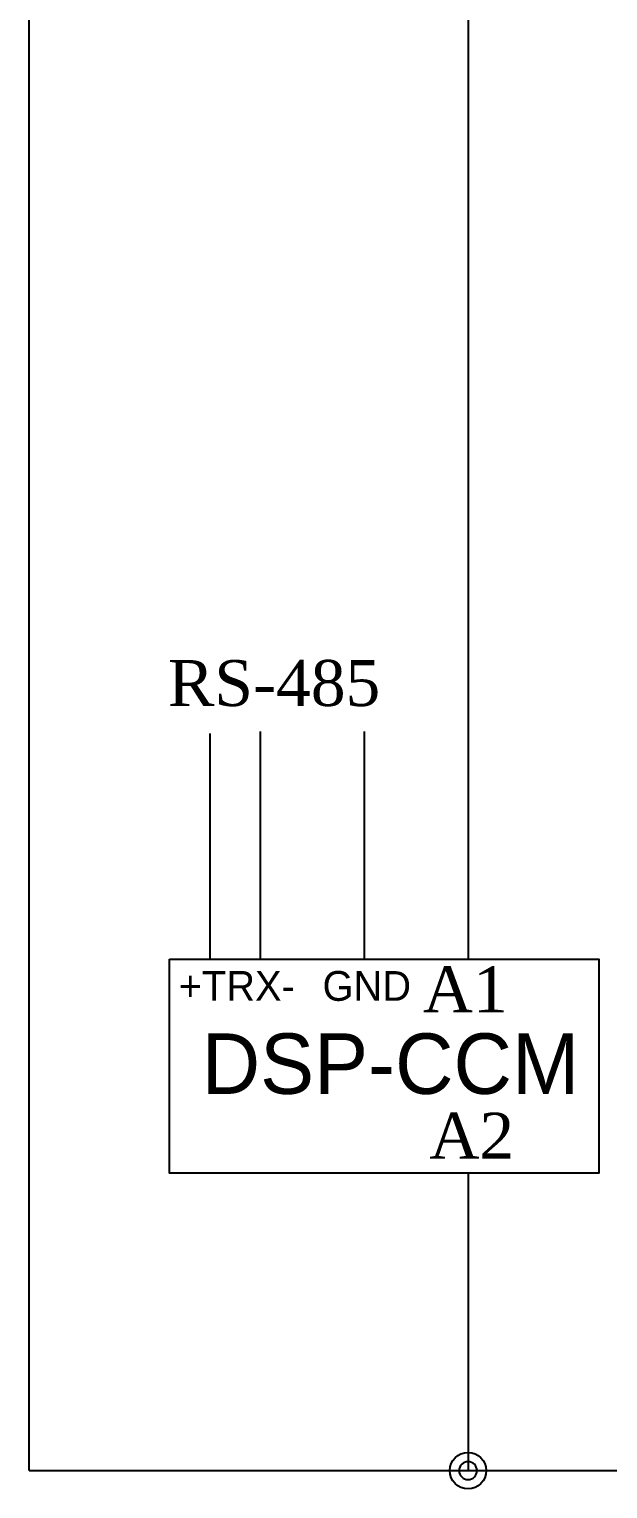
# Model space of a CAD drawing. Header units: millimetres. Extents: x 46 to 886, y 51 to 632.
# Drawn here: x 728.5 to 753, y 445.9 to 507.9 of the extents above; entities that cross this region are included whole.
import ezdxf

# ---------------------------------------------------------------- set-up
doc = ezdxf.new("R2010")
doc.units = ezdxf.units.MM
doc.layers.add('4', color=133, linetype='Continuous')
doc.layers.add('ASHADE', color=7, linetype='Continuous')
doc.styles.add('ghs', font='NGULIM.TTF')
doc.styles.add('HCM', font='batang.ttc')

msp = doc.modelspace()

# ---------------------------------------------------------------- linework, layer by layer
msp.add_lwpolyline([(734.422, 468.382), (752.645, 468.382), (752.645, 459.29), (734.422, 459.29)], close=True)
at = {"layer": '4', "color": 0}
msp.add_circle((747.096, 446.644), 0.772, dxfattribs=at)
at = {"layer": 'ASHADE', "ltscale": 2}
for p, q in [((747.096, 543.86), (747.096, 468.382)), ((728.459, 446.644), (728.459, 537.519)), ((747.096, 459.29), (747.096, 446.644)), ((728.459, 446.644), (798.532, 446.644))]:
    msp.add_line(p, q, dxfattribs=at)
at = {"layer": 'ASHADE', "color": 1, "ltscale": 2}
for p, q in [((736.136, 477.98), (736.136, 468.382)), ((738.271, 478.057), (738.271, 468.382)), ((742.683, 478.057), (742.683, 468.382))]:
    msp.add_line(p, q, dxfattribs=at)
at = {"layer": 'ASHADE', "ltscale": 2}
for start, end in [(0, 180), (180, 0)]:
    msp.add_arc((747.096, 446.644), 0.381, start, end, dxfattribs=at)

# ---------------------------------------------------------------- texts
at = {"layer": 'ASHADE', "color": 0, "linetype": 'ByBlock', "lineweight": 25, "style": 'HCM'}
for s, p in [('RS-485', (734.353, 479.142)), ('A1', (745.176, 466.128)), ('A2', (745.449, 459.904))]:
    msp.add_text(s, height=1.9534, dxfattribs=at).set_placement(p)
at = {"layer": 'ASHADE', "ltscale": 2, "style": 'ghs'}
for s, height, p in [('+TRX-', 1.2654, (734.806, 466.612)), ('GND', 1.2654, (740.916, 466.612)), ('DSP-CCM', 2.5704, (735.784, 462.656))]:
    msp.add_text(s, height=height, dxfattribs=at).set_placement(p)

doc.saveas('drawing.dxf')
